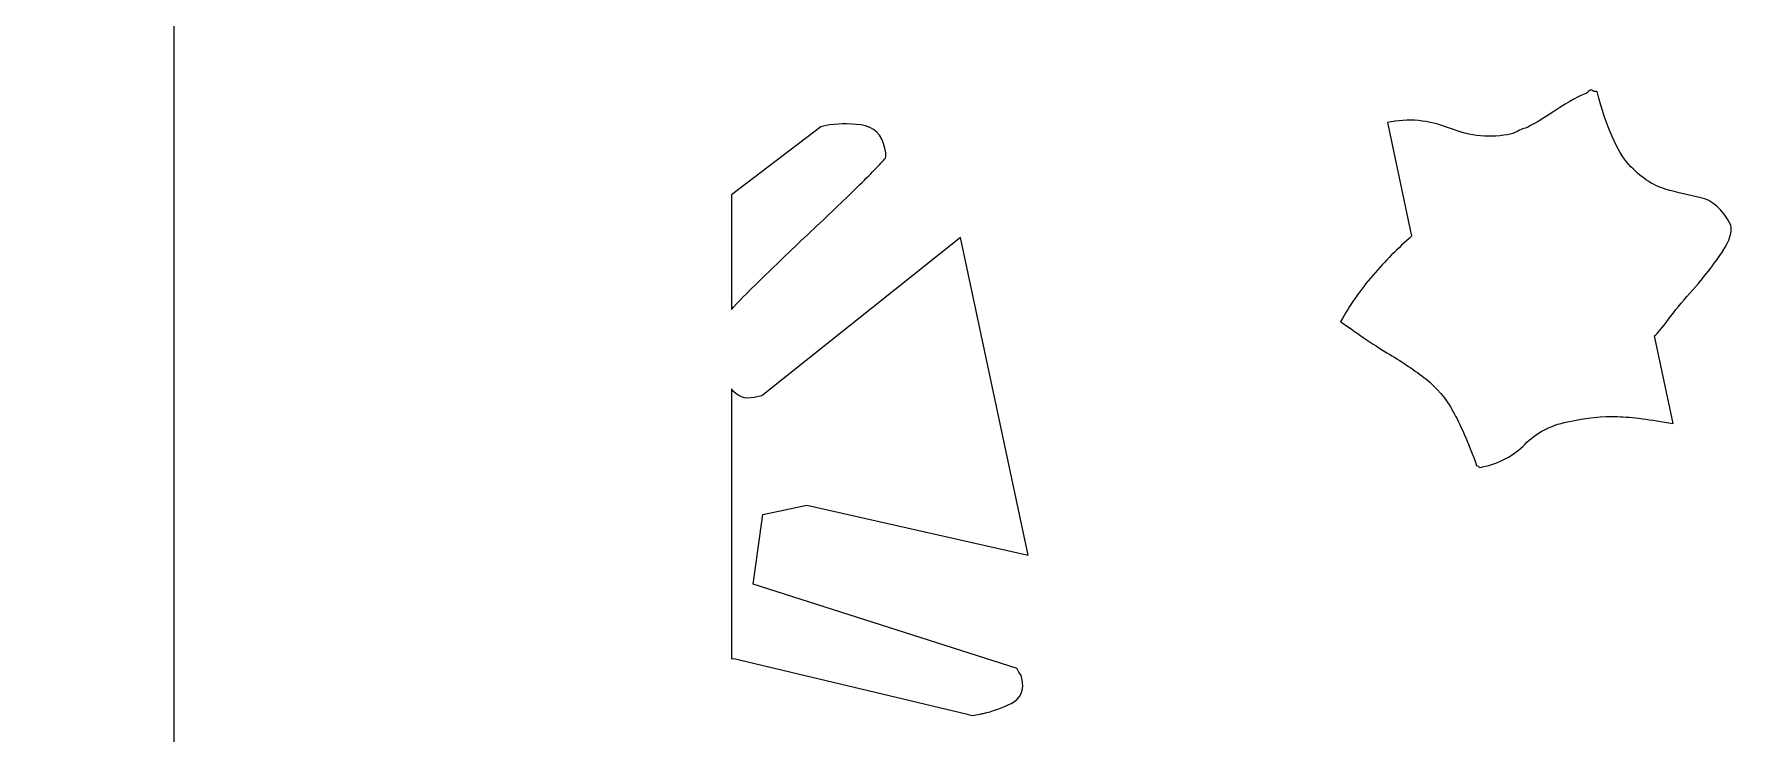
# Model space of a CAD drawing. Header units: centimetres. Extents: x -43.9 to 15.3, y -19.6 to 14.4.
# Drawn here: x -6.923 to -3.233, y -12.74 to -11.234 of the extents above; entities that cross this region are included whole.
import ezdxf

# ---------------------------------------------------------------- set-up
doc = ezdxf.new("R2010")
doc.units = ezdxf.units.CM
doc.header["$MEASUREMENT"] = 0
doc.layers.add('Capa 1', color=7, linetype='Continuous')

msp = doc.modelspace()

# ---------------------------------------------------------------- linework, layer by layer
at = {"layer": 'Capa 1', "lineweight": 9}
msp.add_open_spline([(-6.62257, -19.31961), (-6.62257, -19.31961), (-6.62257, -9.61961), (-6.62257, -9.61961), (-6.62257, -9.61961), (-6.62257, -9.61961), (-6.92257, -9.61961), (-6.92257, -9.61961), (-6.92257, -9.61961), (-6.92257, -9.61961), (-6.92257, -9.01961), (-6.92257, -9.01961), (-6.92257, -9.01961), (-6.92257, -9.01961), (-6.62257, -9.01961), (-6.62257, -9.01961), (-6.62257, -9.01961), (-6.62257, -9.01961), (-6.62257, 2.13039), (-6.62257, 2.13039), (-6.62257, 2.13039), (-6.62257, 2.13039), (-6.92257, 2.13039), (-6.92257, 2.13039), (-6.92257, 2.13039), (-6.92257, 2.13039), (-6.92257, 2.73039), (-6.92257, 2.73039), (-6.92257, 2.73039), (-6.92257, 2.73039), (-6.62257, 2.73039), (-6.62257, 2.73039), (-6.62257, 2.73039), (-6.62257, 2.73039), (-6.62257, 14.38039), (-6.62257, 14.38039), (-6.62257, 14.38039), (-6.62257, 14.38039), (2.77743, 14.38039), (2.77743, 14.38039), (2.77743, 14.38039), (2.77743, 14.38039), (2.77743, 2.73039), (2.77743, 2.73039), (2.77743, 2.73039), (2.77743, 2.73039), (3.07743, 2.73039), (3.07743, 2.73039), (3.07743, 2.73039), (3.07743, 2.73039), (3.07743, 2.13039), (3.07743, 2.13039), (3.07743, 2.13039), (3.07743, 2.13039), (2.77743, 2.13039), (2.77743, 2.13039), (2.77743, 2.13039), (2.77743, 2.13039), (2.77743, -9.01961), (2.77743, -9.01961), (2.77743, -9.01961), (2.77743, -9.01961), (3.07743, -9.01961), (3.07743, -9.01961), (3.07743, -9.01961), (3.07743, -9.01961), (3.07743, -9.61961), (3.07743, -9.61961), (3.07743, -9.61961), (3.07743, -9.61961), (2.77743, -9.61961), (2.77743, -9.61961), (2.77743, -9.61961), (2.77743, -9.61961), (2.77743, -19.31961), (2.77743, -19.31961), (2.77743, -19.31961), (2.77743, -19.31961), (-6.62257, -19.31961), (-6.62257, -19.31961)], degree=3, knots=[0, 0, 0, 0, 0.047619, 0.047619, 0.047619, 0.047619, 0.0952381, 0.0952381, 0.0952381, 0.0952381, 0.1428571, 0.1428571, 0.1428571, 0.1428571, 0.1904762, 0.1904762, 0.1904762, 0.1904762, 0.2380952, 0.2380952, 0.2380952, 0.2380952, 0.2857143, 0.2857143, 0.2857143, 0.2857143, 0.3333333, 0.3333333, 0.3333333, 0.3333333, 0.3809524, 0.3809524, 0.3809524, 0.3809524, 0.4285714, 0.4285714, 0.4285714, 0.4285714, 0.4761905, 0.4761905, 0.4761905, 0.4761905, 0.5238095, 0.5238095, 0.5238095, 0.5238095, 0.5714286, 0.5714286, 0.5714286, 0.5714286, 0.6190476, 0.6190476, 0.6190476, 0.6190476, 0.6666667, 0.6666667, 0.6666667, 0.6666667, 0.7142857, 0.7142857, 0.7142857, 0.7142857, 0.7619048, 0.7619048, 0.7619048, 0.7619048, 0.8095238, 0.8095238, 0.8095238, 0.8095238, 0.8571429, 0.8571429, 0.8571429, 0.8571429, 0.9047619, 0.9047619, 0.9047619, 0.9047619, 1, 1, 1, 1], dxfattribs=at)
at = {"layer": 'Capa 1', "color": 1, "lineweight": 9}
for points, knots in [([(-4.11148, -11.85272), (-4.09183, -11.81752), (-4.06879, -11.78452), (-4.04239, -11.7537), (-4.04239, -11.7537), (-4.016, -11.72288), (-3.98807, -11.69467), (-3.95863, -11.66901), (-3.95863, -11.66901), (-3.95863, -11.66901), (-4.01069, -11.4242), (-4.01069, -11.4242), (-4.01069, -11.4242), (-3.96617, -11.41474), (-3.92168, -11.41885), (-3.87722, -11.43653), (-3.87722, -11.43653), (-3.83275, -11.45421), (-3.78826, -11.45832), (-3.74375, -11.44886), (-3.74375, -11.44886), (-3.74005, -11.44807), (-3.7356, -11.44616), (-3.73043, -11.44312), (-3.73043, -11.44312), (-3.72526, -11.44007), (-3.72081, -11.43817), (-3.71711, -11.43738), (-3.71711, -11.43738), (-3.70969, -11.4358), (-3.68809, -11.42345), (-3.65229, -11.40033), (-3.65229, -11.40033), (-3.6165, -11.37722), (-3.5949, -11.36487), (-3.58748, -11.36329), (-3.58748, -11.36329), (-3.58378, -11.3625), (-3.58119, -11.36099), (-3.57972, -11.35873), (-3.57972, -11.35873), (-3.57826, -11.35648), (-3.57567, -11.35496), (-3.57197, -11.35418), (-3.57197, -11.35418), (-3.57197, -11.35418), (-3.57085, -11.3549), (-3.5686, -11.35637), (-3.5686, -11.35637), (-3.56634, -11.35783), (-3.56336, -11.35816), (-3.55966, -11.35738), (-3.55966, -11.35738), (-3.53939, -11.43448), (-3.51663, -11.48684), (-3.49137, -11.51441), (-3.49137, -11.51441), (-3.46612, -11.54199), (-3.44007, -11.55971), (-3.41319, -11.56757), (-3.41319, -11.56757), (-3.38631, -11.57543), (-3.36077, -11.58163), (-3.33655, -11.58617), (-3.33655, -11.58617), (-3.31232, -11.5907), (-3.2907, -11.61035), (-3.27168, -11.64507), (-3.27168, -11.64507), (-3.26853, -11.6599), (-3.27425, -11.67856), (-3.28885, -11.70106), (-3.28885, -11.70106), (-3.2947, -11.71006), (-3.30366, -11.72262), (-3.31573, -11.73876), (-3.31573, -11.73876), (-3.3278, -11.7549), (-3.34247, -11.77256), (-3.35971, -11.79173), (-3.35971, -11.79173), (-3.37695, -11.81089), (-3.39235, -11.82969), (-3.40589, -11.84807), (-3.40589, -11.84807), (-3.41943, -11.86645), (-3.4295, -11.8783), (-3.43614, -11.88358), (-3.43614, -11.88358), (-3.43614, -11.88358), (-3.39591, -12.07275), (-3.39591, -12.07275), (-3.39591, -12.07275), (-3.44437, -12.06366), (-3.48421, -12.05858), (-3.51547, -12.05747), (-3.51547, -12.05747), (-3.54673, -12.05635), (-3.58274, -12.06014), (-3.62355, -12.06882), (-3.62355, -12.06882), (-3.66064, -12.0767), (-3.69113, -12.09287), (-3.715, -12.11734), (-3.715, -12.11734), (-3.73888, -12.14181), (-3.76937, -12.15798), (-3.80646, -12.16586), (-3.80646, -12.16586), (-3.80646, -12.16586), (-3.80832, -12.16626), (-3.81202, -12.16705), (-3.81202, -12.16705), (-3.81202, -12.16705), (-3.81428, -12.16558), (-3.81877, -12.16267), (-3.81877, -12.16267), (-3.83724, -12.11231), (-3.85426, -12.0733), (-3.86983, -12.04558), (-3.86983, -12.04558), (-3.88541, -12.01787), (-3.90484, -11.99487), (-3.92813, -11.97656), (-3.92813, -11.97656), (-3.95141, -11.95825), (-3.97746, -11.94053), (-4.00631, -11.9234), (-4.00631, -11.9234), (-4.03516, -11.90627), (-4.07021, -11.8827), (-4.11148, -11.85272)], [0, 0, 0, 0, 0.0294118, 0.0294118, 0.0294118, 0.0294118, 0.0588235, 0.0588235, 0.0588235, 0.0588235, 0.0882353, 0.0882353, 0.0882353, 0.0882353, 0.1176471, 0.1176471, 0.1176471, 0.1176471, 0.1470588, 0.1470588, 0.1470588, 0.1470588, 0.1764706, 0.1764706, 0.1764706, 0.1764706, 0.2058824, 0.2058824, 0.2058824, 0.2058824, 0.2352941, 0.2352941, 0.2352941, 0.2352941, 0.2647059, 0.2647059, 0.2647059, 0.2647059, 0.2941176, 0.2941176, 0.2941176, 0.2941176, 0.3235294, 0.3235294, 0.3235294, 0.3235294, 0.3529412, 0.3529412, 0.3529412, 0.3529412, 0.3823529, 0.3823529, 0.3823529, 0.3823529, 0.4117647, 0.4117647, 0.4117647, 0.4117647, 0.4411765, 0.4411765, 0.4411765, 0.4411765, 0.4705882, 0.4705882, 0.4705882, 0.4705882, 0.5, 0.5, 0.5, 0.5, 0.5294118, 0.5294118, 0.5294118, 0.5294118, 0.5588235, 0.5588235, 0.5588235, 0.5588235, 0.5882353, 0.5882353, 0.5882353, 0.5882353, 0.6176471, 0.6176471, 0.6176471, 0.6176471, 0.6470588, 0.6470588, 0.6470588, 0.6470588, 0.6764706, 0.6764706, 0.6764706, 0.6764706, 0.7058824, 0.7058824, 0.7058824, 0.7058824, 0.7352941, 0.7352941, 0.7352941, 0.7352941, 0.7647059, 0.7647059, 0.7647059, 0.7647059, 0.7941176, 0.7941176, 0.7941176, 0.7941176, 0.8235294, 0.8235294, 0.8235294, 0.8235294, 0.8529412, 0.8529412, 0.8529412, 0.8529412, 0.8823529, 0.8823529, 0.8823529, 0.8823529, 0.9117647, 0.9117647, 0.9117647, 0.9117647, 0.9411765, 0.9411765, 0.9411765, 0.9411765, 1, 1, 1, 1]), ([(-5.42258, -11.82699), (-5.42258, -11.82699), (-5.42258, -11.58022), (-5.42258, -11.58022), (-5.42258, -11.58022), (-5.42258, -11.58022), (-5.22998, -11.4334), (-5.22998, -11.4334), (-5.22998, -11.4334), (-5.22998, -11.4334), (-5.21885, -11.43104), (-5.21885, -11.43104), (-5.21885, -11.43104), (-5.19659, -11.42631), (-5.17149, -11.42582), (-5.14356, -11.42957), (-5.14356, -11.42957), (-5.11563, -11.43331), (-5.0985, -11.45003), (-5.09219, -11.47971), (-5.09219, -11.47971), (-5.08904, -11.49454), (-5.08932, -11.50236), (-5.09302, -11.50315), (-5.09302, -11.50315), (-5.10548, -11.51743), (-5.12697, -11.53944), (-5.15749, -11.56919), (-5.15749, -11.56919), (-5.188, -11.59894), (-5.22182, -11.63134), (-5.25895, -11.66637), (-5.25895, -11.66637), (-5.29608, -11.70139), (-5.3299, -11.73379), (-5.36041, -11.76354), (-5.36041, -11.76354), (-5.38913, -11.79154), (-5.40985, -11.81269), (-5.42258, -11.82699)], [0, 0, 0, 0, 0.0909091, 0.0909091, 0.0909091, 0.0909091, 0.1818182, 0.1818182, 0.1818182, 0.1818182, 0.2727273, 0.2727273, 0.2727273, 0.2727273, 0.3636364, 0.3636364, 0.3636364, 0.3636364, 0.4545455, 0.4545455, 0.4545455, 0.4545455, 0.5454545, 0.5454545, 0.5454545, 0.5454545, 0.6363636, 0.6363636, 0.6363636, 0.6363636, 0.7272727, 0.7272727, 0.7272727, 0.7272727, 0.8181818, 0.8181818, 0.8181818, 0.8181818, 1, 1, 1, 1]), ([(-5.42258, -12.5793), (-5.42258, -12.5793), (-5.42258, -11.99808), (-5.42258, -11.99808), (-5.42258, -11.99808), (-5.40967, -12.0145), (-5.39331, -12.02061), (-5.37352, -12.0164), (-5.37352, -12.0164), (-5.37352, -12.0164), (-5.35683, -12.01285), (-5.35683, -12.01285), (-5.35683, -12.01285), (-5.35683, -12.01285), (-4.92921, -11.67185), (-4.92921, -11.67185), (-4.92921, -11.67185), (-4.92921, -11.67185), (-4.78369, -12.35621), (-4.78369, -12.35621), (-4.78369, -12.35621), (-4.78369, -12.35621), (-5.26026, -12.24819), (-5.26026, -12.24819), (-5.26026, -12.24819), (-5.26026, -12.24819), (-5.35485, -12.26831), (-5.35485, -12.26831), (-5.35485, -12.26831), (-5.35485, -12.26831), (-5.37535, -12.41805), (-5.37535, -12.41805), (-5.37535, -12.41805), (-5.37535, -12.41805), (-4.80751, -12.59971), (-4.80751, -12.59971), (-4.80751, -12.59971), (-4.80672, -12.60341), (-4.80501, -12.60694), (-4.80236, -12.61025), (-4.80236, -12.61025), (-4.79971, -12.61355), (-4.798, -12.61708), (-4.79721, -12.62079), (-4.79721, -12.62079), (-4.79169, -12.64674), (-4.79947, -12.66488), (-4.82054, -12.67518), (-4.82054, -12.67518), (-4.84161, -12.68547), (-4.86142, -12.69259), (-4.87997, -12.69654), (-4.87997, -12.69654), (-4.88367, -12.69732), (-4.88924, -12.69851), (-4.89666, -12.70009), (-4.89666, -12.70009), (-4.90409, -12.70166), (-4.91005, -12.70099), (-4.91454, -12.69807), (-4.91454, -12.69807), (-4.91454, -12.69807), (-5.41692, -12.57809), (-5.41692, -12.57809), (-5.41692, -12.57809), (-5.41692, -12.57809), (-5.42258, -12.5793), (-5.42258, -12.5793)], [0, 0, 0, 0, 0.0555556, 0.0555556, 0.0555556, 0.0555556, 0.1111111, 0.1111111, 0.1111111, 0.1111111, 0.1666667, 0.1666667, 0.1666667, 0.1666667, 0.2222222, 0.2222222, 0.2222222, 0.2222222, 0.2777778, 0.2777778, 0.2777778, 0.2777778, 0.3333333, 0.3333333, 0.3333333, 0.3333333, 0.3888889, 0.3888889, 0.3888889, 0.3888889, 0.4444444, 0.4444444, 0.4444444, 0.4444444, 0.5, 0.5, 0.5, 0.5, 0.5555556, 0.5555556, 0.5555556, 0.5555556, 0.6111111, 0.6111111, 0.6111111, 0.6111111, 0.6666667, 0.6666667, 0.6666667, 0.6666667, 0.7222222, 0.7222222, 0.7222222, 0.7222222, 0.7777778, 0.7777778, 0.7777778, 0.7777778, 0.8333333, 0.8333333, 0.8333333, 0.8333333, 0.8888889, 0.8888889, 0.8888889, 0.8888889, 1, 1, 1, 1])]:
    msp.add_open_spline(points, degree=3, knots=knots, dxfattribs=at)

doc.saveas('drawing.dxf')
